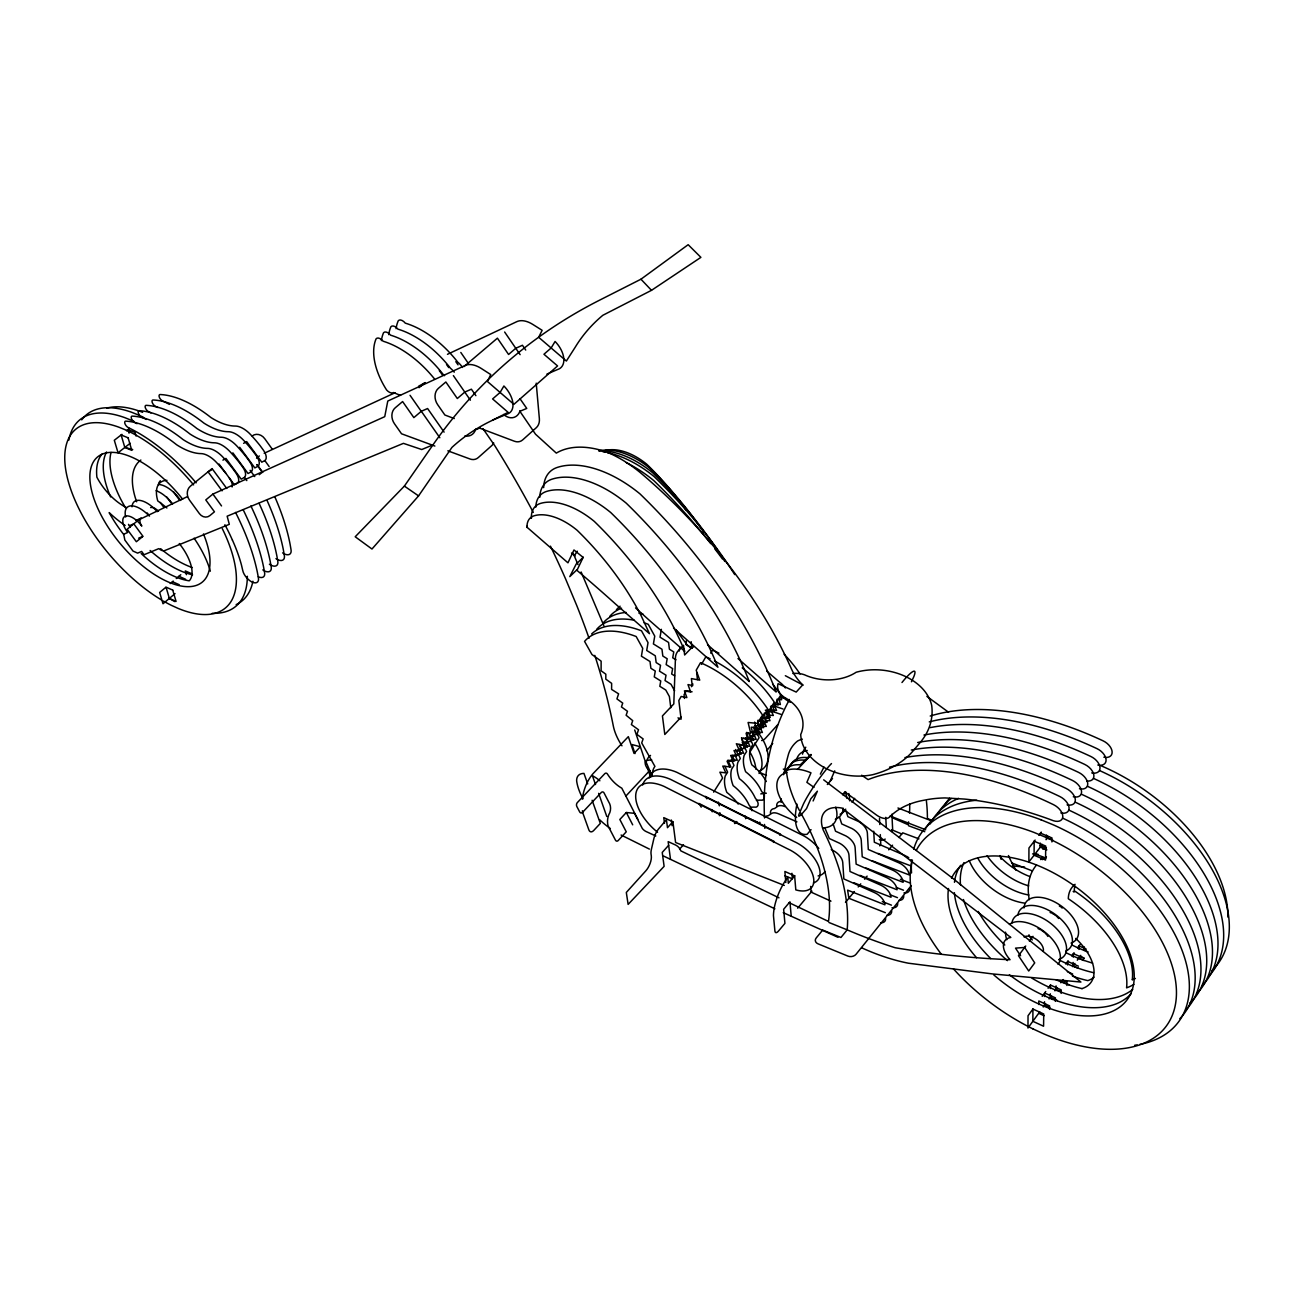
<?xml version="1.0" encoding="UTF-8"?>
<svg xmlns="http://www.w3.org/2000/svg" width="1294" height="1294" viewBox="0 0 1294 1294"><rect width="100%" height="100%" fill="white"/><g stroke="black" fill="none" stroke-linecap="round" stroke-linejoin="round"><path stroke-width="1.5" d="M1038.775 1004.5L1038.807 1000.99L1049.58 1005.891L1049.531 1009.401M1040.36 843.138L1040.311 847.133L1046.862 849.883M1044.533 1001.766L1044.501 1005.276L1049.855 1007.702M1044.598 996.509L1044.646 992.999L1055.403 997.868L1055.354 1001.378M1046.506 839.094L1046.555 835.083M1051.909 841.925L1051.973 837.93L1040.457 833.158M1050.324 993.808L1050.275 997.318L1057.408 1000.553M1050.404 988.551L1050.453 985.041L1061.193 989.878L1061.129 993.388M1056.082 985.899L1056.017 989.409L1061.355 991.819M1066.887 985.446L1066.968 981.936L1063.377 980.334M1067.615 964.952L1067.696 961.442L1078.387 966.165M1073.163 962.429L1073.082 965.955L1078.403 968.3M1073.292 957.172L1073.373 953.646L1084.065 958.353M1078.937 949.424L1079.018 945.914L1086.135 949.02M1084.307 950.508L1084.404 946.998M661.38 629.337L660.021 637.182L668.577 642.455L669.402 649.232L673.77 651.933L672.718 657.805L675.953 659.811M679.237 651.044L679.965 647.129M686.467 640.401L685.739 644.315L692.209 648.294M813.117 800.954L817.387 791.184L810.788 798.802L806.534 808.556L803.056 812.583A12.293 1.763 -54.8 0 1 799.223 813.748L803.477 803.897A35.035 5.047 -54.9 0 1 828.613 766.663A21.626 3.122 -54.9 0 1 831.492 763.557M830.101 781.317L834.727 770.852M911.445 681.792L913.774 676.778A33.984 4.723 -55.3 0 0 905.072 678.784A20.963 2.928 -55.3 0 0 901.983 682.52M574.487 555.627L577.237 551.195M820.347 774.135L823.987 767.051M701.461 664.404L705.812 656.851A87.005 48.865 42.8 0 1 710.115 658.792M691.4 686.726L692.953 684.025M710.746 653.179L712.476 650.154A86.779 49.01 42.8 0 1 718.946 653.13M713.625 792.154L722.586 778.05L719.868 772.162L725.869 772.874L722.748 766.08L730.932 767.002L727.826 760.209L734.749 761.018L732.129 755.275L738.373 755.308L735.752 749.517M775.446 703.451L780.8 695.088A86.552 49.156 42.8 0 0 772.567 684.008M447.465 354.313L516.775 321.672A23.632 14.331 49.7 0 1 532.772 324.406L542.137 330.31L538.66 337.281L566.368 361.042L575.167 347.293A212.879 163.529 33.3 0 1 602.826 315.299L651.497 290.325L700.895 257.36L688.165 244.695L640.951 279.213L599.122 300.402A721.696 566.368 45.6 0 0 433.247 444.473L404.375 486.107L355.203 536.767L371.976 549.028L418.56 495.893L451.946 447.401A224.832 182.745 32.5 0 1 491.655 420.663L508.121 412.349L492.61 398.94L500.099 392.438L503.9 385.984A21.739 12.746 49.2 0 1 507.151 414.048L492.771 420.032M1039.713 1011.859L1027.97 1028.002L1028.034 1015.741L1032.758 1009.288M1043.223 1007.007L1045.568 1003.788M1049.094 998.936L1051.44 995.717M1054.966 990.864L1057.311 987.645M1060.837 982.793L1063.183 979.574M1072.564 966.65L1074.926 963.432M1077.271 960.197L1080.781 955.36M1042.188 996.364L1045.73 991.511M1048.091 988.276L1050.453 985.058M1065.771 964.046L1068.132 960.827M1071.675 955.975L1074.036 952.74M1077.579 947.904L1079.924 944.669M766.646 750.714L772.728 743.387M1025.738 946.011L1018.475 955.7L1028.714 971.001L1034.715 962.898L1024.654 947.451L1015.515 948.13L1020.594 955.748M1029.361 941.159L1032.984 936.322M842.62 794.775L844.82 791.879L876.572 815.091A12.633 7.214 39.7 0 0 889.609 817.032A156.412 87.83 37.2 0 1 921.506 800.711L928.17 799.449A178.054 99.606 36.9 0 1 945.105 797.929L964.354 799.061A300.402 162.526 36 0 1 1049.418 819.231L1053.3 820.703A11.872 7.101 36.7 0 0 1062.795 816.53A11.872 7.101 36.7 0 0 1053.542 804.69A262.973 144.879 36.6 0 0 868.096 779.603L861.642 775.219M843.51 794.532L845.726 791.637M1042.349 844.481L1028.876 861.998L1028.956 848.023L1035.119 840.065M1046.037 839.709L1048.48 836.522M1038.807 835.277L1041.266 832.091M911.17 885.759L856.046 954.276A5.904 4.351 -6.6 0 1 847.91 956.104L817.986 943.811A5.855 4.286 -7.5 0 1 816.207 937.972L822.709 930.079L840.954 937.487L847.182 929.852A249.645 130.451 43 0 0 823.243 830.052A36.62 20.445 40 0 1 842.087 808.119L1010.808 937.454A23.292 12.891 36.8 0 0 1010.064 959.695A1418.078 992.482 60.5 0 1 895.238 947.758A436.24 266.305 41.9 0 1 847.182 929.852L828.953 922.493M845.483 902.387L854.396 891.566M858.197 886.94L860.753 883.851M864.57 879.208L867.109 876.119M888.735 849.834L892.553 845.192M898.909 837.477L902.727 832.835L918.934 838.852M797.67 908.178L811.936 891.145M794.775 875.682L788.321 883.284L787.787 877.251A33.094 13.28 -66.2 0 0 773.456 915.618L774.912 931.082A5.758 2.313 -65.9 0 0 778.422 931.13L784.924 923.382L783.646 909.278L789.938 901.821L791.184 915.909M811.063 829.68L807.149 834.258A44.158 17.987 -67.2 0 1 796.958 804.108M810.998 754.968L797.508 769.429M827.335 784.504L832.511 778.519M679.609 849.107L683.507 844.756M668.642 845.322L662.237 852.423L664.113 866.365L628.124 904.393L626.312 892.456L645.771 870.894A11.533 5.208 -65.6 0 0 651.286 855.771L651.06 854.186A11.484 5.16 -65.8 0 1 651.432 849.171L653.907 838.48A11.484 5.176 -65.9 0 1 658.727 828.742L666.426 819.733L667.478 827.691L672.848 821.771L663.757 817.614L664.518 823.275M777.694 724.737L765.627 738.098A10.95 4.739 -67.5 0 1 761.632 740.556M655.799 835.973L646.143 831.557A5.888 3.057 42.9 0 1 642.309 828.467L634.529 813.344L626.328 812.503L619.842 819.474L626.247 831.816L618.208 840.534A2.782 1.957 -83.9 0 1 615.459 840.129L608.099 825.993A13.199 9.284 -84.3 0 1 608.795 814.702A9.09 6.438 -84.5 0 0 609.668 803.768L604.072 792.963A2.798 1.99 -84.8 0 0 601.289 792.51L582.526 812.373A2.831 2.022 -84.3 0 1 579.696 811.936L576.849 806.534A2.831 2.022 -84.4 0 1 577.367 802.555L604.751 773.715A2.798 1.99 -85.2 0 1 607.404 773.99A58.667 41.149 -86.3 0 0 621.816 788.192L637.813 819.28M625.908 796.036L649.103 771.192M681.162 717.102L664.809 734.474L662.431 715.922L673.802 703.952L675.468 657.449A5.823 2.734 -67.9 0 1 678.315 650.672L683.507 645.302L684.639 654.99L691.837 647.518L691.158 641.695M810.934 754.451L805.353 760.241A35.617 20.122 40.8 0 0 787.868 769.671M810.934 754.855L800.21 764.851A35.698 20.089 40.8 0 0 783.614 774.718M577.043 569.651L569.797 576.639L576.154 564.119L583.319 557.229M463.996 366.574L497.414 338.171L508.574 354.475L515.756 348.296L522.436 345.255L525.72 350.059M175.03 593.622L163.012 603.764L159.647 592.474L165.697 587.395M419.062 387.682L425.079 382.603M170.226 583.594L173.234 581.071M176.259 578.531L180.788 574.73M259.253 474.72L262.278 472.229L256.988 464.886M546.893 374.112L557.795 369.437A21.335 12.989 49.3 0 0 555.077 341.47L551.147 347.973L543.949 354.249L557.568 365.943L513.896 404.359L487.417 381.487L490.749 374.564L481.287 368.483A24.085 14.072 49.5 0 0 465.258 365.442L387.779 401.043L384.739 416.668L212.912 494.082L205.778 499.921L214.448 511.809L209.79 515.659A8.249 7.149 64.4 0 1 199.389 513.621L189.539 500.147A10.32 8.945 63.6 0 1 190.461 486.123L212.07 468.574M256.568 458.222L259.334 455.957M142.566 536.67L136.355 541.733L127.135 529.23L141.159 517.875M130.16 443.292L118.045 452.787L114.309 440.267L121.927 434.347M126.505 430.789L129.546 428.411M243.612 443.324L246.669 441.594L261.776 462.201L264.672 460.632A10.223 5.225 50.2 0 0 263.361 450.118L260.029 445.557A97.519 48.412 50.2 0 0 250.907 434.913A20.413 10.401 50.4 0 0 235.346 426.049A58.942 30.199 51.4 0 1 210.89 417.493A96.16 47.247 50.2 0 0 160.553 394.557A3.979 1.973 51.4 0 0 159.227 395.091L159.065 395.608A3.979 1.973 51.4 0 0 162.64 400.946A123.221 59.475 50.1 0 1 169.385 404.375M222.908 460.146L225.949 458.432L241.218 479.152L244.097 477.599A10.287 5.176 50.1 0 0 242.674 467.085L239.309 462.508A98.198 47.894 50.1 0 0 230.122 451.784A20.558 10.287 50.3 0 0 214.529 442.807A59.362 29.875 51.3 0 1 190.056 434.056A96.807 46.713 50.1 0 0 139.655 410.732A4.011 1.957 51.2 0 0 138.329 411.266L138.183 411.783A4.011 1.957 51.2 0 0 141.806 417.137A124.046 58.812 50 0 1 146.303 419.434M785.345 675.711L802.701 684.898L796.198 692.08L778.05 683.669A19.087 13.83 3.6 0 0 784.067 697.175A43.98 32.382 2.9 0 1 800.711 734.507A54.769 40.243 5.4 0 0 872.609 774.718A84.417 61.627 4.9 0 0 913.532 750.374L919.888 742.853A84.191 61.239 5 0 0 931.68 705.343A54.299 39.418 5.7 0 0 856.175 672.249A42.88 30.538 4 0 1 804.447 674.772A19.087 13.83 3.6 0 0 792.866 673.511M418.738 386.13L424.691 382.927M187.42 496.621L140.997 518.765A8.023 3.753 49.9 0 0 141.806 526.092A16.288 7.538 50 0 0 125.065 516.274A16.288 7.538 50 0 0 127.653 532.481L123.706 534.26L124.839 540.019L133.007 551.066L137.617 553.12L141.644 551.454L144.055 554.722L158.887 548.607A7.845 3.656 49.7 0 0 164.451 550.678L229.313 524.329L227.146 516.193L403.421 443.357L421.747 449.536L432.875 444.91M264.186 453.272L394.993 392.778M136.048 520.398L140.367 518.522M129.497 525.704L133.783 523.844L142.971 536.331L138.652 538.158M475.529 429.77L480.317 427.796M781.139 801.374L780.832 801.39A11.5 6.357 41.1 0 0 776.691 806.178M765.336 720.726L770.027 720.677L768.118 716.375M759.077 727.632L763.767 727.6L761.196 721.842L767.083 722.424L765.223 718.251M752.784 734.555L757.475 734.539L755.534 730.204M746.46 741.511L751.151 741.511L749.21 737.176M740.103 748.514L744.794 748.514L742.837 744.179M1024.589 867.029L1012.442 865.912M780.719 697.709L784.568 698.048M774.394 704.648L778.244 705.004L776.934 699.31L781.625 699.731L780.783 696.01M765.32 710.196L768.992 710.552L774.313 702.205A86.779 49.01 42.8 0 0 742.238 667.914M768.054 711.635L771.887 711.991L770.561 706.281L775.268 706.718L774.41 703.014M767.471 714.935L773.359 715.501L770.9 709.953L776.578 710.487L774.152 704.987M766.501 717.054L770.286 717.426L767.86 711.91M761.665 718.639L765.514 719.027L764.172 713.301L768.862 713.754L768.005 710.05M760.193 723.993L763.978 724.381L761.519 718.866M761.147 725.934L766.323 726.452L763.784 720.742M755.243 725.691L759.093 726.08L757.734 720.37L762.441 720.823L761.551 717.119M754.887 728.765L760.775 729.379L758.3 723.799M753.836 730.981L757.621 731.369L755.146 725.853M758.43 732.097L762.425 732.517L759.416 725.756M754.887 732.808L760.079 733.358L757.524 727.632M750.52 735.946L754.434 736.351L752.558 732.178M747.447 738.001L751.232 738.405L748.757 732.889M752.202 738.971L756.197 739.392L753.933 734.329M750.342 739.909L753.804 740.281L751.863 735.995M742.174 742.74L748.061 743.387L745.554 737.806M745.942 745.878L749.938 746.314L747.657 741.236M744.034 746.864L747.479 747.236L744.907 741.511M807.618 757.669L806.647 757.556A35.601 20.154 40.8 0 0 790.585 765.563M737.709 749.744L741.64 750.18L739.1 744.6L744.794 745.215L741.462 737.839M739.667 751.135L733.989 750.504L736.529 756.084L730.641 755.421L733.277 761.212L727.034 761.163L729.654 766.905M739.65 752.817L743.646 753.254L740.572 746.476M737.693 753.852L741.138 754.24L736.335 743.759L743.403 745.247L741.688 738.243L747.463 738.858L746.088 733.132L750.795 733.617L748.094 722.456L757.297 723.378L762.57 715.064A87.183 48.735 42.9 0 0 700.507 662.706L696.188 670.243L699.747 680.175L691.4 678.574L692.193 685.399M733.326 759.788L737.321 760.241L735.008 755.162M692.759 685.594L687.971 684.575L690.656 692.031L684.397 690.802L686.871 697.595L681.162 696.463L678.832 700.507L681.113 719.189L677.975 717.863M776.869 703.839L780.395 704.534L779.198 699.278M692.08 691.789L686.37 690.673L684.057 694.716L684.494 698.453M757.863 724.737L761.406 725.465L760.16 720.208M751.458 731.773L755 732.501L753.739 727.244M743.225 738.211L748.53 739.327L746.832 732.307M927.782 818.73L931.47 820.072M434.865 446.058L401.528 433.781L394.46 423.736A11.792 9.608 66 0 1 395.204 407.82L402.612 401.561L413.854 417.622L421.246 411.33L410.036 395.285M447.837 450.83L470.062 459.014A11.581 9.317 68.1 0 0 478.198 457.639L491.704 445.654A11.533 9.22 67.9 0 0 493.71 442.952M908.55 825.75L924.757 831.719M454.275 418.56L444.877 415.018L437.679 404.682A12.115 9.737 66.3 0 1 438.359 388.362L445.848 381.989L457.316 398.52L464.772 392.098L471.388 389.187L475.885 395.673M478.731 427.78L514.462 441.254A11.889 9.414 68.2 0 0 522.695 439.879L536.331 427.667A11.824 9.317 68.1 0 0 539.372 418.755L536.217 383.153M877.963 853.409L911.397 866.09M1040.942 819.765L1053.041 824.731A159.55 90.046 36.5 0 1 1181.438 948.761A159.55 90.046 36.5 0 1 1139.69 1044.436M871.962 860.688L909.132 874.89A11.452 6.389 39.1 0 0 899.023 862.888L868.29 849.479L867.368 832.98A11.63 6.519 39.9 0 0 858.197 821.318L847.877 816.676L846.082 811.209M897.955 807.99L931.874 820.978M900.365 879.289L909.456 882.783M865.912 867.983L903.147 882.298A11.484 6.357 39.1 0 0 892.989 870.28L862.225 856.79L861.254 840.275A11.662 6.502 40 0 0 852.067 828.597L841.731 823.922L839.321 816.627M890.078 816.013L925.663 829.745M1011.779 862.969L1032.369 870.911M140.528 411.524L142.615 412.333M896.208 887.393L903.487 890.207M859.847 875.342L897.114 889.771A11.517 6.341 39.2 0 0 886.924 877.72L856.127 864.117L855.124 847.619A11.678 6.486 40.1 0 0 845.888 835.924L835.552 831.217L833.126 823.922M890.191 894.833L897.47 897.664M853.749 882.718L891.048 897.26A11.549 6.324 39.3 0 0 880.842 885.193L850.012 871.509L848.961 855.01A11.711 6.47 40.1 0 0 839.693 843.284L829.341 838.544L824.796 827.756M882.314 901.578L891.437 905.153M784.924 875.86L792.429 878.788L791.944 873.272M885.355 912.691L848.864 898.295L847.619 890.143L884.95 904.797A11.581 6.308 39.3 0 0 874.712 892.698L843.85 878.917L842.75 862.435A11.743 6.454 40.2 0 0 833.465 850.676L831.266 849.511M784.31 885.419L675.597 842.507L672.912 821.755M891.615 829.729L901.772 833.951M138.927 415.196L131.632 412.268A121.296 57.567 50 0 0 81.732 419.854M905.024 855.544L874.323 842.216L873.725 831.217M796.926 821.836L778.681 813.845A11.614 6.373 41.1 0 0 771.175 813.7L768.232 815.754A11.565 6.324 41.2 0 0 765.029 817.129M1078.711 958.207L1084.016 960.552M744.826 816.514L755.761 821.334A11.42 6.227 41.5 0 0 757.605 822.013M192.03 573.889L185.317 570.929L186.401 574.682M178.928 576.299L185.64 579.291M1067.34 971.648L1072.694 974.026M837.962 937.293L783.258 912.658M172.49 581.702L179.203 584.694M1061.743 981.548L1068.844 984.734M759.287 772.211L766.436 775.446M830.974 901.158L811.128 892.148L810.675 886.39M1038.694 1013.267L1044.048 1015.709M774.863 908.792L663.676 856.11M1032.79 1028.811L1043.498 1033.76A153.064 85.889 36.6 0 0 1176.456 993.501A153.064 85.889 36.6 0 0 1045.827 837.331L1034.246 832.527A153.064 85.889 36.6 0 0 916.201 850.514M789.13 902.694L828.484 921.441A224.703 117.705 43 0 0 800.857 813.101M778.988 897.826L723.217 870.894A4498.931 2905.046 -79.1 0 1 680.822 850.854L680.143 849.446A5.613 2.928 42.3 0 0 675.533 844.998L668.157 841.618L670.486 859.265M649.394 849.09L621.104 835.034M674.643 675.84L671.667 673.98L672.637 668.626L666.151 664.598L667.186 658.743L662.819 656.026L661.962 649.248L653.405 643.943L654.748 636.114L648.245 624.306A85.275 47.603 43.8 0 0 644.137 622.835M404.375 486.107L418.56 495.893M814.007 787.35L806.874 782.336L810.966 772.809A44.756 25.055 40.8 0 0 786.331 770.383A125.744 71.898 39.5 0 0 799.352 810.351M823.663 779.829L953.031 878.529L1080.911 982.049L992.627 973.945L908.388 963.205A177.229 99.331 40 0 1 861.982 947.952M926.892 696.382L948.551 712.234M766.808 671.165L779.457 682.051A16.903 9.834 42.2 0 1 785.393 687.923M571.511 553.039L574.94 556.016M527.014 527.24L567.953 562.825L573.97 549.966L583.125 557.407L576.962 570.379A756.99 334.742 44.7 0 1 615.394 603.894L649.475 633.688L641.193 615.815A192.709 104.28 46.3 0 0 577.092 530.249A52.795 29.956 46.3 0 0 534.115 515.788A28.096 15.981 46.7 0 0 526.998 526.221M673.495 627.994L717.927 667.235L716.633 664.048A279.051 149.813 46.1 0 0 711.894 653.082A230.769 125.599 45.7 0 0 705.586 639.834A279.051 149.813 46.1 0 0 610.752 512.553A78.061 44.853 46.1 0 0 546.456 491.461A41.586 23.971 46.7 0 0 535.829 507.119M707.527 644.671L749.291 681.55A316.512 169.482 46 0 0 742.303 664.906A262.925 142.938 45.5 0 0 735.121 649.701A317.402 169.918 46 0 0 626.264 503.188A89.577 51.809 46 0 0 552.069 479.152A47.749 27.724 46.7 0 0 539.792 497.268M737.984 658.533L776.157 691.999A349.137 186.643 45.9 0 0 768.474 673.478A289.71 157.464 45.4 0 0 760.597 656.624A349.137 186.643 45.9 0 0 639.932 493.839A99.282 57.761 45.9 0 0 557.326 467.409A52.925 30.927 46.7 0 0 543.658 487.628M640.951 279.213L651.497 290.325M781.98 695.606L785.393 699.358A37.283 6.13 26.1 0 1 790.424 702.351M891.178 815.479L893.556 818.277L908.129 824.715A217.392 122.752 42.6 0 0 908.582 821.868M219.042 464.045L234.36 484.813L237.223 483.26A10.32 5.144 50.1 0 0 235.767 472.747L232.402 468.153A98.409 47.716 50 0 0 223.183 457.413A20.607 10.239 50.3 0 0 207.574 448.387A59.492 29.778 51.3 0 1 183.101 439.588A97.018 46.552 50.1 0 0 132.667 416.134A4.028 1.941 51.2 0 0 131.357 416.652L131.228 417.121A4.028 1.941 51.2 0 0 134.851 422.54A124.305 58.586 50 0 1 137.099 423.688M226.773 488.485L212.588 469.285L208.059 471.825L222.099 490.814M250.114 470.288L254.74 476.58M232.839 452.835L248.044 473.523L250.939 471.954A10.271 5.192 50.1 0 0 249.548 461.44L246.2 456.879A97.972 48.072 50.1 0 0 237.028 446.187A20.51 10.32 50.3 0 0 221.452 437.243A59.217 29.988 51.3 0 1 196.979 428.557A96.581 46.891 50.2 0 0 146.594 405.362A4.011 1.957 51.3 0 0 145.284 405.895L145.138 406.348A4.011 1.957 51.3 0 0 148.729 411.751A123.771 59.039 50 0 1 150.977 412.899M244.485 477.454L246.814 480.608M257.037 464.595L262.795 472.439M239.681 447.271L254.853 467.927L257.732 466.341A10.239 5.208 50.2 0 0 256.39 455.828L253.042 451.266A97.746 48.25 50.1 0 0 243.903 440.607A20.461 10.352 50.4 0 0 228.326 431.695A59.071 30.085 51.4 0 1 203.87 423.073A96.371 47.069 50.2 0 0 153.501 400.008A3.995 1.973 51.3 0 0 152.191 400.542L152.029 401.059A3.995 1.973 51.3 0 0 155.62 406.397A123.496 59.249 50.1 0 1 157.868 407.529M147.225 512.958L149.506 516.08M166.845 497.09L171.358 503.285M160.23 502.444L163.626 507.086M446.527 364.504L448.775 367.593M439.297 370.618L442.661 375.244M212.912 494.082L221.533 505.938M173.428 491.752L179.057 499.484M264.93 460.68L269.136 466.552M272.144 449.002L264.752 438.715A10.126 8.573 63.6 0 0 252.184 435.981M439.831 437.744L421.326 411.282L427.602 408.532L444.085 432.131M520.026 398.762L526.755 408.435L519.881 411.298L535.506 434.186L556.307 453.11A101.175 59.443 46 0 1 603.505 451.008L610.153 453.531A94.64 55.61 46.2 0 1 642.552 474.526L645.835 477.34A334.321 181.37 45.6 0 1 791.524 669.111A36.475 21.772 41.7 0 0 802.992 685.189M470.385 400.186L453.369 375.616M460.81 352.453L468.444 363.533M455.828 361.673L458.027 364.843M483.002 428.702L494.923 445.912A615.782 289.613 50 0 1 533.29 512.392M520.123 354.653L504.644 332.024M674.611 690.786L671.02 684.283L665.051 680.563L666.022 675.209L659.503 671.165L660.538 665.31L656.155 662.577L655.298 655.799L646.709 650.478L648.035 642.633L641.5 630.809A85.501 47.457 43.8 0 0 591.633 633.963M626.328 812.503L632.685 824.828M724.931 766.291L727.632 772.194L725.271 775.915A41.731 22.968 41.6 0 0 726.824 792.381A32.447 17.518 42.1 0 1 738.211 804.075M731.32 759.546L734.005 765.433L731.628 769.17A41.618 23.049 41.5 0 0 733.148 785.636A32.366 17.566 42 0 1 749.032 805.046A8.88 4.836 41.7 0 1 751.943 810.707M738.324 754.062L740.314 758.462L737.92 762.215A41.505 23.114 41.5 0 0 739.408 778.681A32.285 17.631 42 0 1 755.243 798.042A8.848 4.853 41.7 0 1 756.133 807.181A41.893 22.726 41.1 0 0 750.245 807.407M743.953 745.651L746.606 751.523L744.196 755.275A41.408 23.179 41.5 0 0 745.635 771.742A32.204 17.679 42 0 1 761.422 791.071A8.832 4.869 41.6 0 1 762.279 800.21A41.796 22.791 41.1 0 0 756.392 800.468M750.86 740.217L752.849 744.632L750.439 748.385A41.295 23.243 41.4 0 0 751.83 764.851A32.124 17.728 41.9 0 1 766.307 781.544M757.087 733.358L759.06 737.758L749.889 752.04A40.648 22.548 42.4 0 1 755.858 769.17M651.82 775.51L645.674 761.066A31.946 17.081 42.9 0 1 651.691 759.901M573.258 553.444L577.981 564.572M581.119 571.98L603.877 625.714M587.702 783.921L583.966 773.408A21.254 11.015 43.7 0 0 576.639 780.832A51.695 26.915 43.4 0 0 583.028 798.738M592.118 800.258L600.319 823.405L593.606 830.602A5.532 3.348 -74 0 1 588.883 829.939L582.882 813.198A31.719 19.232 -74.5 0 1 582.413 810.756M595.531 784.536L592.426 775.753A21.254 11.015 43.7 0 1 599.866 780.783M598.637 793.351L606.789 816.498M634.998 753.609L631.925 744.535L640.352 746.751L634.028 753.432L628.35 736.642L593.089 773.602A31.719 19.232 -74.5 0 0 582.3 799.061M634.707 729.962L646.078 763.816M647.356 767.601L650.542 777.079M129.076 433.166L128.041 429.592L135.013 432.439L136.048 436.013M752.607 732.905L751.248 727.196L755.939 727.665L754.612 722.084M766.533 713.188L767.763 718.445L762.473 717.377L767.779 709.08A87.005 48.865 42.8 0 0 714.434 660.943M772.874 706.233L774.103 711.474L770.577 710.778A132.975 22.322 26.3 0 0 781.155 714.417M671.343 820.024L672.087 825.685M670.793 707.737L669.386 696.544L665.795 690.042L659.827 686.305L660.765 680.967L654.263 676.891L655.282 671.052L650.898 668.302L650.009 661.525L641.42 656.187L642.714 648.359L636.163 636.519A85.663 47.328 43.9 0 0 584.564 641.403L591.956 654.521L601.128 661.137L601.112 670.777L605.835 674.19L605.802 679.14L611.641 683.345L611.593 689.411L618.597 693.843L616.931 698.906L622.721 703.095L621.46 706.928L627.477 711.296L626.134 715.258L632.717 720.645L631.375 724.575L638.508 729.751L636.907 734.394L643.118 738.906L641.711 742.934L654.91 766.388A41.23 22.144 42.6 0 0 652.241 774.556M696.673 672.751L697.45 679.576M764.495 824.44L764.867 828.37M785.846 882.492L784.876 871.46L794.629 875.86L795.81 889.884A29.196 15.706 40.7 0 0 813.473 877.445A29.196 15.706 40.7 0 0 787.593 848.832L664.048 786.396A39.37 20.785 42.7 0 0 635.855 793.853A39.37 20.785 42.7 0 0 657.562 832.236M531.397 518.134L531.397 518.215A35.1 20.106 46.7 0 1 540.31 503.479A65.913 37.655 46.2 0 1 594.302 521.401A237.999 128.219 46.2 0 1 674.368 628.577L679.754 639.77A237.999 128.219 46.2 0 1 683.814 649.038L684.785 651.4L648.99 620.004A903.584 383.525 44.4 0 0 635.564 607.937M879.483 818.471L879.791 824.521M880.292 834.581L880.713 842.637A11.468 6.438 39.7 0 1 879.726 845.839M885.775 817.323L886.277 827.4M891.922 814.201L892.585 828.306A11.403 6.47 39.6 0 1 891.582 831.508M526.998 526.221L527.014 527.451M604.023 450.91A51.42 30.83 46.3 0 1 646.709 464.19A187.905 107.564 46.3 0 1 681.938 504.401M682.909 505.728A187.905 107.564 46.3 0 1 685.771 509.739M598.879 450.83A76.831 45.63 46.1 0 1 652.532 472.666A274.926 152.708 46.1 0 1 719.577 553.298M720.467 554.657A274.926 152.708 46.1 0 1 722.214 557.358M723.087 558.717A274.926 152.708 46.1 0 1 724.802 561.434M626.312 462.654A98.765 58.084 45.9 0 1 653.777 480.575A347.455 187.856 45.9 0 1 710.713 543.609M714.676 548.688A347.455 187.856 45.9 0 1 722.392 558.911M701.591 529.117A233.276 131.487 46.2 0 0 650.025 468.363A64.538 38.513 46.2 0 0 599.106 450.862M702.367 530.249A233.276 131.487 46.2 0 1 703.887 532.497M603.069 451.881A88.639 52.407 46 0 1 605.382 452.253M607.711 452.722A88.639 52.407 46 0 1 654.101 476.564A314.296 172.118 46 0 1 734.733 574.585M1132.735 989.409A106.48 60.397 36.4 0 1 1032.014 978.215M1007.492 960.633A106.48 60.397 36.4 0 1 963.448 899.524M960.488 884.902A106.48 60.397 36.4 0 1 963.917 862.613M1039.988 845.645A106.48 60.397 36.4 0 1 1044.776 847.279M1062.908 818.277A159.097 90.289 36.4 0 1 1179.837 1018.653M924.886 829.664A159.097 90.289 36.4 0 1 976.744 800.21M1137.2 1044.873A159.55 90.046 36.5 0 1 1134.66 1045.261M911.542 872.965A159.55 90.046 36.5 0 1 911.639 860.542M913.71 849.268A159.55 90.046 36.5 0 1 1040.991 819.781M1131.199 993.598A106.787 60.22 36.5 0 1 1009.369 974.786M990.735 958.563A106.787 60.22 36.5 0 1 954.374 892.666M954.471 882.314A106.787 60.22 36.5 0 1 960.633 865.314M1033.793 853.684A106.787 60.22 36.5 0 1 1045.924 858.181M1092.573 963.076A105.283 61.012 36.1 0 1 1065.932 952.659M1029.943 876.572A48.671 28.5 37.1 0 1 1000.666 857.307M1087.51 786.315A157.35 91.243 36.1 0 1 1202.417 985.349M1069.119 810.222A158.661 90.531 36.3 0 1 1187.019 1008.657M930.095 823.906A158.661 90.531 36.3 0 1 931.114 822.046M932.198 820.218A158.661 90.531 36.3 0 1 958.611 798.349M1075.718 938.425A48.654 27.125 36.4 0 1 1081.978 988.616M1133.916 984.394A106.173 60.543 36.3 0 1 1126.573 987.872A95.982 53.572 36.5 0 0 1068.31 898.748A50.789 29.261 35.4 0 1 1075.088 884.32M1082.059 988.648A106.173 60.543 36.3 0 1 1055.807 979.655M1004.791 945.008A106.173 60.543 36.3 0 1 978.215 911.445M1059.317 905.994A12.067 6.874 36.4 0 1 1060.336 906.625M1061.29 907.32A12.067 6.874 36.4 0 1 1062.212 908.048M1048.14 838.302A106.173 60.543 36.3 0 1 1052.669 839.887M1024.395 903.083A49.075 28.274 37.3 0 1 969.222 860.559M1029.296 899.702A100.139 57.502 35.3 0 1 1036.51 865.023M1042.285 859.637A100.139 57.502 35.3 0 1 1046.442 856.968M1075.282 802.199A158.224 90.774 36.2 0 1 1192.68 1000.311M1191.192 1001.912A158.224 90.774 36.2 0 1 1189.623 1003.448M1052.895 999.566A158.224 90.774 36.2 0 1 1049.612 997.884M938.393 812.632A158.224 90.774 36.2 0 1 951.236 798.527M1135.388 978.442A105.882 60.705 36.3 0 1 1132.315 979.72M1072.435 976.097A105.882 60.705 36.3 0 0 1087.817 980.626A48.525 27.206 36.3 0 0 1094.142 977.164M1132.282 979.704A95.724 53.717 36.4 0 0 1074.279 890.757A50.644 29.341 35.3 0 1 1074.861 886.066M1028.892 894.995A48.946 28.355 37.2 0 1 977.682 857.89M1040.667 859.604A99.864 57.648 35.2 0 1 1042.576 857.129M1081.412 794.225A157.787 91.017 36.1 0 1 1196.821 993.614M943.455 806.906A157.787 91.017 36.1 0 1 949.602 798.269M1093.479 972.651A105.574 60.867 36.2 0 1 1058.783 959.76M1073.163 891.404A12.002 6.923 36.2 0 1 1074.085 892.132M1028.714 885.84A48.816 28.419 37.2 0 1 987.079 855.722M1088.108 951.947A105.024 61.19 36 0 1 1072.014 945.041M1093.576 778.438A156.914 91.47 36 0 1 1209.486 975.53M1099.609 770.593A156.493 91.696 35.9 0 1 1211.96 970.549M1001.119 859.329A104.733 61.336 35.9 0 1 999.825 855.625M1084.097 958.078A149.295 87.927 35.8 0 1 1080.943 956.557M1100.935 765.708A149.295 87.927 35.8 0 1 1227.893 917.122M1016.146 870.344A104.458 61.481 35.8 0 1 1008.447 855.544M1032.822 1028.827A153.064 85.889 36.6 0 1 953.419 968.834M941.142 954.001A153.064 85.889 36.6 0 1 912.448 860.122M951.543 878.222A107.079 60.058 36.6 0 1 1074.166 885.727A107.079 60.058 36.6 0 1 1125.052 1002.284A107.079 60.058 36.6 0 1 993.727 974.835M976.549 957.706A107.079 60.058 36.6 0 1 948.518 888.509M475.739 429.123A12.989 10.417 67.3 0 1 464.934 435.884M520.091 410.635A13.328 10.546 67.5 0 1 503.722 414.501M754.628 743.015A40.535 22.613 42.4 0 1 759.044 773.472M156.121 490.685A23.89 11.322 50 0 1 172.62 503.884M132.02 506.811A23.988 11.242 50 0 1 157.27 511.664M158.564 483.762A23.777 11.403 50.1 0 1 159.259 482.08M159.938 481.142A23.777 11.403 50.1 0 1 160.343 480.737M158.305 484.474A23.826 11.371 50.1 0 1 180.691 500.471M130.209 527.256A24.036 11.193 50 0 1 128.51 524.345M125.664 517.018A24.036 11.193 50 0 1 130.953 505.857A24.036 11.193 50 0 1 148.761 515.497M885.209 839.078A11.436 6.454 39.6 0 1 879.273 839.693M1011.957 922.929A31.477 17.647 36.6 0 1 1050.55 923.269A31.477 17.647 36.6 0 1 1059.123 959.355M1032.289 939.978A12.164 6.826 36.6 0 1 1029.733 936.549M1029.296 935.675A12.164 6.826 36.6 0 1 1028.956 934.802M1038.031 928.639A12.164 6.826 36.6 0 1 1040.198 929.593M1041.249 930.176A12.164 6.826 36.6 0 1 1044.177 932.246M1045.051 933.023A12.164 6.826 36.6 0 1 1046.603 934.672M1047.283 935.53A12.164 6.826 36.6 0 1 1047.897 936.403M1006.797 939.703A31.574 17.598 36.7 0 1 1005.584 932.165M1009.466 924.417A31.574 17.598 36.7 0 1 1045.568 932.667A31.574 17.598 36.7 0 1 1058.055 964.305M1025.317 947.451A12.212 6.793 36.7 0 1 1024.638 946.593M1024.072 937.002A12.212 6.793 36.7 0 1 1037.012 939.848A12.212 6.793 36.7 0 1 1043.207 951.43M1017.893 915.117A31.396 17.695 36.5 0 1 1055.872 914.874A31.396 17.695 36.5 0 1 1065.835 951.058M1023.975 907.935A31.299 17.744 36.4 0 1 1062.018 906.56A31.299 17.744 36.4 0 1 1071.06 943.1M1050.113 912.496A12.099 6.858 36.4 0 1 1051.197 912.933M1052.281 913.435A12.099 6.858 36.4 0 1 1053.332 914.017M1054.351 914.648A12.099 6.858 36.4 0 1 1055.322 915.327M1056.227 916.071A12.099 6.858 36.4 0 1 1057.101 916.831M1057.91 917.64A12.099 6.858 36.4 0 1 1058.654 918.481M1046.377 847.716A13.636 8.023 36.9 0 1 1042.608 849.026M610.347 828.548A51.695 26.915 43.4 0 1 599.559 819.668M642.714 784.957A39.273 20.85 42.6 0 1 670.535 779.376L793.934 841.44A29.131 15.754 40.7 0 1 817.727 864.02A29.131 15.754 40.7 0 1 813.457 882.912M701.219 807.149A39.273 20.85 42.6 0 0 698.889 803.428L774.249 841.504A29.131 15.754 40.7 0 0 773.44 842.41M649.151 778.05A39.176 20.93 42.6 0 1 676.988 772.389L800.242 834.096A29.05 15.803 40.6 0 1 818.762 848.427M706.88 798.851A39.176 20.93 42.6 0 0 705.295 796.376L780.573 834.226A29.05 15.803 40.6 0 0 779.748 835.131M711.684 809.559A39.176 20.93 42.6 0 1 712.234 811.791M824.844 871.622A29.05 15.803 40.6 0 1 818.099 875.925M758.672 733.31A40.438 22.677 42.4 0 1 759.157 771.062M786.801 770.626A3974.683 2651.519 -77.2 0 1 783.307 769.089M909.714 803.946A217.392 122.752 42.6 0 1 909.504 813.101M926.407 801.067A241.525 136.064 42.7 0 1 927.394 818.617M1037.95 854.202A1349.723 998.402 62.6 0 1 1032.58 853.894M388.734 334.628A61.788 35.601 50.1 0 1 390.934 326.703A6.195 3.542 51 0 1 397.937 329.145A77.042 43.511 49.9 0 1 450.522 368.321A13.086 7.554 49.9 0 1 454.243 372.171M400.558 395.349A120.407 69.132 51.6 0 1 393.522 392.535A6.874 3.85 50.2 0 1 386.615 390.012A62.112 35.391 50.1 0 1 376.133 338.753A6.227 3.51 50.9 0 1 383.137 341.228A77.43 43.252 49.9 0 1 434.477 378.899M783.016 708.983A258.671 45.84 26.6 0 1 776.044 706.605M693.535 646.887A5.144 2.96 43.8 0 1 686.823 644.461A348.668 223.668 41.5 0 1 676.018 629.79M282.61 552.861A10.352 5.16 48.9 0 0 284.664 554.091A11.436 5.71 48.9 0 0 290.956 549.222L290.099 544.273A191.14 91.324 50.5 0 0 274.797 496.75M275.945 558.604A10.368 5.144 48.9 0 0 278 559.833A11.468 5.694 48.9 0 0 284.259 554.98L283.402 550.031A191.561 90.968 50.5 0 0 267.13 500.632M269.395 564.233A10.401 5.127 48.9 0 0 271.465 565.462A11.5 5.661 48.9 0 0 277.709 560.642L276.819 555.692A191.981 90.629 50.4 0 0 259.059 503.285M262.828 569.894A10.417 5.111 48.9 0 0 264.898 571.123A11.517 5.645 48.9 0 0 271.109 566.319L270.22 561.37A192.402 90.289 50.4 0 0 250.89 505.954M258.299 576.817A11.549 5.629 48.9 0 0 264.494 572.029L263.588 567.079A192.822 89.933 50.4 0 0 243.369 510.127M196.106 482.84A124.564 58.376 50 0 0 128.365 427.635A4.028 1.941 51.2 0 1 124.725 422.2L124.871 421.682A4.028 1.941 51.2 0 1 126.165 421.165A97.228 46.374 50.1 0 1 176.615 444.748A59.621 29.681 51.2 0 0 201.088 453.612A20.655 10.206 50.2 0 1 216.713 462.67A98.619 47.554 50 0 1 225.949 473.426M224.897 524.749A124.564 58.376 50 0 1 232.402 540.099M232.435 540.116A130.775 61.141 50 0 1 241.46 565.025L242.771 570.589A10.465 5.063 48.8 0 0 252.136 582.122A11.565 5.597 48.9 0 0 258.315 577.35L257.393 572.401A193.21 89.609 50.3 0 0 235.54 512.408M229.329 478.02A10.336 5.127 50 0 1 232.322 485.816M232.241 486.415A10.336 5.127 50 0 1 232.095 486.965M381.39 340.629A61.95 35.504 50.1 0 1 383.558 332.72A6.211 3.526 50.9 0 1 390.562 335.162A77.236 43.381 49.9 0 1 443.227 374.5A13.118 7.538 49.9 0 1 444.57 375.681M396.061 328.66A61.627 35.698 50.2 0 1 398.277 320.734A6.179 3.542 51 0 1 405.281 323.144A76.831 43.64 50 0 1 457.769 362.191A13.053 7.57 49.9 0 1 462.492 367.464M885.646 918.416A11.743 6.357 39.3 0 1 880.777 922.832M906.301 856.159A11.42 6.405 39 0 1 908.792 857.76M911.057 859.734A11.42 6.405 39 0 1 912.044 860.817M891.695 910.895A11.711 6.373 39.2 0 1 886.827 915.311M770.431 813.328A11.533 6.341 41.2 0 1 774.54 808.556L777.5 806.486A11.581 6.389 41.1 0 1 785.005 806.615M897.729 903.39A11.678 6.389 39.1 0 1 891.987 907.773M903.73 895.933A11.662 6.421 39.1 0 1 898.829 900.398M909.698 888.525A11.63 6.438 39 0 1 903.94 892.941M609.846 616.284A84.838 47.894 43.8 0 1 621.573 608.18M603.23 622.851A85.064 47.749 43.8 0 1 626.231 612.466M638.929 613.162A85.064 47.749 43.8 0 1 642.811 613.906M784.115 654.23A85.873 49.576 42.7 0 1 800.032 673.98M745.393 816.142A8.896 4.82 41.8 0 1 745.651 818.714M734.426 822.046A42.12 22.58 41.2 0 1 736.06 821.544M736.884 821.561A9.43 5.095 41.9 0 1 734.539 823.534M596.599 629.45A85.275 47.603 43.8 0 1 634.173 620.214M650.526 755.421A31.849 17.145 42.9 0 0 646.919 760.29A8.637 4.626 43.2 0 0 648.148 769.332A40.389 21.319 43.2 0 1 650.3 771.095M760.775 793.934A41.683 22.871 41 0 1 766.355 793.222M616.413 609.749A84.628 48.04 43.8 0 1 620.117 606.174M718.316 802.086A41.23 22.144 42.6 0 1 719.335 805.822M719.868 812.664A41.23 22.144 42.6 0 1 719.367 815.689M802.539 754.159A35.391 20.251 40.7 0 1 805.806 747.204M930.224 716.035A257.28 148.034 36 0 1 1103.119 740.847A11.597 7.23 36 0 1 1112.128 751.96A11.597 7.23 36 0 1 1103.847 757.2M844.206 810.61A35.601 20.154 40.8 0 1 843.397 811.112M848.815 793.562A35.601 20.154 40.8 0 1 849.576 800.808M904.91 757.588A261.534 145.704 36.5 0 1 1066.143 788.45A11.808 7.133 36.6 0 1 1075.33 799.741A11.808 7.133 36.6 0 1 1067.097 804.819M843.251 808.216A35.698 20.089 40.8 0 1 835.342 819.328M889.512 767.164A262.245 145.3 36.5 0 1 1059.867 796.554A11.84 7.117 36.7 0 1 1069.07 807.86A11.84 7.117 36.7 0 1 1060.854 812.923M854.638 798.349A35.504 20.203 40.7 0 1 851.921 802.102M796.376 760.274A35.504 20.203 40.7 0 1 807.213 750.488M911.299 750.035A260.806 146.109 36.4 0 1 1072.402 780.411A11.775 7.149 36.5 0 1 1081.558 791.653A11.775 7.149 36.5 0 1 1073.308 796.764M835.73 807.149A35.795 20.025 40.9 0 1 822.677 827.853M796.7 817.484A35.795 20.025 40.9 0 1 786.881 772.534M930.24 727.616A258.687 147.29 36.1 0 1 1090.939 756.537A11.678 7.198 36.2 0 1 1099.997 767.698A11.678 7.198 36.2 0 1 1091.732 772.89M929.254 721.89A257.975 147.662 36.1 0 1 1097.053 748.676A11.646 7.214 36.1 0 1 1106.079 759.804A11.646 7.214 36.1 0 1 1097.813 765.013M923.965 735.041A259.382 146.901 36.2 0 1 1084.793 764.447A11.711 7.182 36.3 0 1 1093.851 775.122A11.711 7.182 36.3 0 1 1086.847 781.01M845.726 809.138A35.617 20.122 40.8 0 1 840.097 814.233M845.419 792.624A35.617 20.122 40.8 0 1 847.069 798.414M781.155 802.28A519.509 293.042 33.5 0 1 781.301 798.916M784.261 772.534A519.509 293.042 33.5 0 1 788.677 753.545A82.945 47.215 40.1 0 1 797.605 740.977A70.264 39.936 40.4 0 1 802.329 739.133M760.079 822.386A11.42 6.227 41.5 0 1 759.287 822.337M764.511 817.986A606.368 341.163 32.6 0 1 788.499 701.397A16.903 9.834 42.2 0 0 789.178 699.423M550.451 546.149A615.782 289.613 50 0 1 565.802 579.421L576.639 605.236A615.782 289.613 50 0 1 589.045 638.282M594.803 655.395A615.782 289.613 50 0 1 613.307 725.95A50.11 27.223 43.4 0 0 621.977 745.813M1079.487 788.758A11.743 7.166 36.4 0 0 1087.736 783.63A11.743 7.166 36.4 0 0 1078.614 772.405A260.094 146.513 36.3 0 0 917.656 742.513M141.143 553.541A81.376 38.367 50 0 0 189.248 580.812A37.332 17.388 49.6 0 0 179.268 543.529M123.69 534.487A81.376 38.367 50 0 1 109.149 512.586A75.311 35.375 50.6 0 0 125.162 525.493M101.967 454.113A81.376 38.367 50 0 0 96.888 477.211A37.963 17.776 50.6 0 0 126.036 507.345M126.246 447.87A81.376 38.367 50 0 1 132.716 449.584M166.877 507.976A73.742 34.307 49.6 0 0 157.771 500.94A38.545 18.488 49.9 0 1 166.958 480.349M194.084 538.191A73.742 34.307 49.6 0 1 210.34 571.172M150.638 507.572A9.252 4.367 50 0 1 158.531 511.308M136.646 501.781A75.974 36.394 49.8 0 1 140.868 460.049M247.332 576.267A121.571 57.34 50 0 1 212.297 613.291M174.916 601.613A121.571 57.34 50 0 1 168.592 598.022M68.906 440.057A121.571 57.34 50 0 1 124.742 417.622L132.037 420.55A121.571 57.34 50 0 1 134.269 421.585M192.547 574.795A81.215 38.513 50 0 1 150.104 550.484M110.621 496.928A81.215 38.513 50 0 1 106.577 451.978M252.896 581.216A121.296 57.567 50 0 1 236.155 604.621M141.159 416.215A121.296 57.567 50 0 1 143.408 417.283M106.739 408.144A115.797 55.27 50.1 0 1 139.509 411.152M192.321 567.548A81.037 38.658 50.1 0 1 163.529 551.034M162.122 549.918A81.037 38.658 50.1 0 1 160.715 548.769M125.518 507.733A81.037 38.658 50.1 0 1 111.041 452.447M222.293 528.648A116.573 54.639 50 0 1 178.087 608.39L171.406 605.349A116.573 54.639 50 0 1 163.335 601.014M161.313 599.834A116.573 54.639 50 0 1 67.45 478.198A116.573 54.639 50 0 1 118.854 427.182L125.825 430.012A116.573 54.639 50 0 1 193.599 484.878M203.481 533.953A81.571 38.222 50 0 1 157.205 576.218A81.571 38.222 50 0 1 91.405 466.341A81.571 38.222 50 0 1 182.664 499.209M1032.936 1009.045L1032.838 1021.289L1043.579 1026.239L1043.724 1013.978L1032.936 1009.045M1034.181 841.262L1034.084 855.237L1045.552 860.057L1045.714 846.066L1034.181 841.262M128.106 437.809L121.135 434.962L124.822 447.481L131.778 450.344L128.106 437.809M172.749 590.129L166.036 587.12L169.368 598.41L176.065 601.435L172.749 590.129"/></g></svg>
